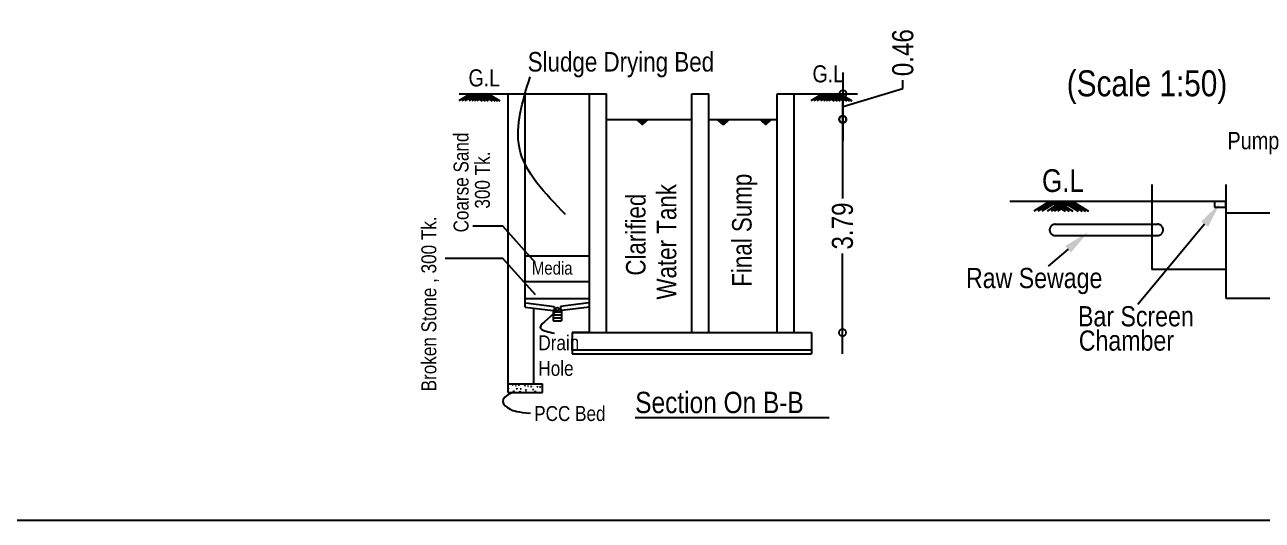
# Model space of a CAD drawing. Header units: metres. Extents: x -941 to 1333, y -28 to 1490.
# Drawn here: x 923.77 to 932.58, y 371.52 to 375.05 of the extents above; entities that cross this region are included whole.
import ezdxf

# ---------------------------------------------------------------- set-up
doc = ezdxf.new("R2010")
doc.units = ezdxf.units.M
doc.linetypes.add('ACAD_ISO02W100', pattern=[15, 12, -3])
doc.styles.add('DIM', font='swissc.ttf')
doc.styles.add('style2A', font='swissc.ttf')
doc.dimstyles.new('Din', dxfattribs={"dimscale": 0, "dimtxt": 0.9, "dimasz": 0.1, "dimexe": 0.15, "dimexo": 0.15, "dimgap": 0.03, "dimtad": 0, "dimzin": 0, "dimdsep": 46, "dimtxsty": 'DIM', "dimblk": 'ARCHTICK', "dimcen": 0.09, "dimdle": 0.15, "dimse1": 1, "dimse2": 1, "dimclrd": 256, "dimclre": 256, "dimclrt": 7, "dimadec": 0, "dimazin": 3, "dimtfac": 1, "dimtofl": 0, "dimtmove": 1, "dimatfit": 3, "dimfxl": 0, "dimtolj": 1, "dimtzin": 0, "dimarcsym": 0})

# ---------------------------------------------------------------- blocks, each defined once
blk = doc.blocks.new('_DotSmall')
at = {"color": 0, "linetype": 'ByBlock', "const_width": 0.5}
blk.add_lwpolyline([(-0.0625, 0, 1), (0.0625, 0, 1)], format="xyb", close=True, dxfattribs=at)
blk = doc.blocks.new('*D91')
at = {"lineweight": -2}
for p, q in [((929.5903, 374.5222), (929.5903, 373.8085)), ((929.5903, 372.7043), (929.5903, 373.4179))]:
    blk.add_line(p, q, dxfattribs=at)
at = {"layer": 'Defpoints', "color": 0}
for p in [(929.1258, 374.3722), (929.1258, 372.8543), (929.5903, 372.8543)]:
    blk.add_point(p, dxfattribs=at)
at = {"lineweight": -2, "xscale": 0.1, "yscale": 0.1, "zscale": 0.1}
for p, rotation in [((929.5903, 374.3722), 90), ((929.5903, 372.8543), 270)]:
    blk.add_blockref('_DotSmall', p, dxfattribs=dict(at, rotation=rotation))
at = {"color": 7, "insert": (929.5903, 373.6132), "char_height": 0.15, "attachment_point": 5, "rotation": 90, "style": 'DIM'}
blk.add_mtext('\\A1;3.79', dxfattribs=at)
blk = doc.blocks.new('*D92')
at = {"lineweight": -2}
for p, q in [((929.5938, 374.2222), (929.5938, 374.7044)), ((929.5938, 374.4633), (930.0198, 374.5911)), ((930.0198, 374.5911), (930.0198, 374.6511))]:
    blk.add_line(p, q, dxfattribs=at)
at = {"layer": 'Defpoints', "color": 0}
for p in [(929.1258, 374.5544), (929.5938, 374.5544), (929.1258, 374.3722)]:
    blk.add_point(p, dxfattribs=at)
at = {"lineweight": -2, "xscale": 0.1, "yscale": 0.1, "zscale": 0.1}
for p, rotation in [((929.5938, 374.5544), 90), ((929.5938, 374.3722), 270)]:
    blk.add_blockref('_DotSmall', p, dxfattribs=dict(at, rotation=rotation))
at = {"color": 7, "insert": (930.0198, 374.8466), "char_height": 0.15, "attachment_point": 5, "rotation": 90, "style": 'DIM'}
blk.add_mtext('\\A1;0.46', dxfattribs=at)

msp = doc.modelspace()

# ---------------------------------------------------------------- linework, layer by layer
for p, q in [((926.94528, 374.55438), (926.86224, 374.50272)), ((926.86313, 374.55438), (927.33253, 374.55438)), ((926.96657, 374.55438), (926.88354, 374.50272)), ((926.98787, 374.55438), (926.90483, 374.50272)), ((927.01555, 374.55438), (926.93252, 374.50272)), ((926.94528, 374.55438), (927.02831, 374.50272)), ((927.03685, 374.55438), (926.95381, 374.50272)), ((926.96657, 374.55438), (927.0496, 374.50272)), ((927.05388, 374.55438), (926.97085, 374.50272)), ((926.98787, 374.55438), (927.0709, 374.50272)), ((927.07092, 374.55438), (926.98789, 374.50272)), ((927.01555, 374.55438), (927.09858, 374.50272)), ((927.03685, 374.55438), (927.11988, 374.50272)), ((927.05388, 374.55438), (927.13692, 374.50272)), ((927.07092, 374.55438), (927.15395, 374.50272)), ((927.21313, 372.42922), (927.21313, 374.55438)), ((927.21313, 374.55438), (927.78996, 374.55438)), ((927.21313, 374.55427), (927.21324, 374.55438)), ((927.33457, 373.03641), (927.33457, 374.55438)), ((927.78996, 372.85425), (927.78996, 374.55438)), ((927.78996, 374.55438), (927.9114, 374.55438)), ((927.9114, 372.85425), (927.9114, 374.55438)), ((928.51859, 372.85425), (928.51859, 374.55438)), ((928.51859, 374.55438), (928.64003, 374.55438)), ((928.64003, 372.85425), (928.64003, 374.55438)), ((929.12578, 372.85425), (929.12578, 374.55438)), ((929.12578, 374.55438), (929.24722, 374.55438)), ((929.24722, 372.85425), (929.24722, 374.55438)), ((929.24722, 374.55438), (929.69731, 374.55438)), ((929.4473, 374.55438), (929.36426, 374.50272)), ((929.46859, 374.55438), (929.38556, 374.50272)), ((929.48989, 374.55438), (929.40686, 374.50272)), ((929.51757, 374.55438), (929.43454, 374.50272)), ((929.4473, 374.55438), (929.53033, 374.50272)), ((929.53887, 374.55438), (929.45584, 374.50272)), ((929.46859, 374.55438), (929.55162, 374.50272)), ((929.55591, 374.55438), (929.47287, 374.50272)), ((929.48989, 374.55438), (929.57292, 374.50272)), ((929.57294, 374.55438), (929.48991, 374.50272)), ((929.51757, 374.55438), (929.60061, 374.50272)), ((929.53887, 374.55438), (929.6219, 374.50272)), ((929.55591, 374.55438), (929.63894, 374.50272)), ((929.57294, 374.55438), (929.65597, 374.50272)), ((927.9114, 374.37223), (928.51859, 374.37223)), ((928.20493, 374.36697), (928.1287, 374.36697)), ((928.2022, 374.36454), (928.13142, 374.36454)), ((928.19948, 374.36211), (928.13415, 374.36211)), ((928.19676, 374.35968), (928.13687, 374.35968)), ((928.19404, 374.35726), (928.13959, 374.35726)), ((928.19132, 374.35483), (928.14231, 374.35483)), ((928.18859, 374.3524), (928.14504, 374.3524)), ((928.18587, 374.34997), (928.14776, 374.34997)), ((928.18315, 374.34754), (928.15048, 374.34754)), ((928.18043, 374.34511), (928.1532, 374.34511)), ((928.1777, 374.34268), (928.15592, 374.34268)), ((928.17498, 374.34025), (928.15865, 374.34025)), ((928.17226, 374.33783), (928.16137, 374.33783)), ((928.16954, 374.3354), (928.16409, 374.3354)), ((928.64003, 374.37223), (929.12578, 374.37223)), ((928.77732, 374.36697), (928.7011, 374.36697)), ((928.7746, 374.36454), (928.70382, 374.36454)), ((928.77188, 374.36211), (928.70654, 374.36211)), ((928.78295, 374.36697), (928.70673, 374.36697)), ((928.76915, 374.35968), (928.70926, 374.35968)), ((928.78023, 374.36454), (928.70945, 374.36454)), ((928.76643, 374.35726), (928.71199, 374.35726)), ((928.77751, 374.36211), (928.71217, 374.36211)), ((928.76371, 374.35483), (928.71471, 374.35483)), ((928.77479, 374.35968), (928.71489, 374.35968)), ((928.76099, 374.3524), (928.71743, 374.3524)), ((928.77206, 374.35726), (928.71762, 374.35726)), ((928.75827, 374.34997), (928.72015, 374.34997)), ((928.76934, 374.35483), (928.72034, 374.35483)), ((928.75554, 374.34754), (928.72287, 374.34754)), ((928.76662, 374.3524), (928.72306, 374.3524)), ((928.75282, 374.34511), (928.7256, 374.34511)), ((928.7639, 374.34997), (928.72578, 374.34997)), ((928.7501, 374.34268), (928.72832, 374.34268)), ((928.76117, 374.34754), (928.72851, 374.34754)), ((928.74738, 374.34025), (928.73104, 374.34025)), ((928.75845, 374.34511), (928.73123, 374.34511)), ((928.74465, 374.33783), (928.73376, 374.33783)), ((928.75573, 374.34268), (928.73395, 374.34268)), ((928.74193, 374.3354), (928.73649, 374.3354)), ((928.75301, 374.34025), (928.73667, 374.34025)), ((928.75029, 374.33783), (928.7394, 374.33783)), ((928.74756, 374.3354), (928.74212, 374.3354)), ((929.08211, 374.36697), (929.00589, 374.36697)), ((929.07939, 374.36454), (929.00861, 374.36454)), ((929.07667, 374.36211), (929.01133, 374.36211)), ((929.07395, 374.35968), (929.01405, 374.35968)), ((929.07122, 374.35726), (929.01678, 374.35726)), ((929.0685, 374.35483), (929.0195, 374.35483)), ((929.06578, 374.3524), (929.02222, 374.3524)), ((929.06306, 374.34997), (929.02494, 374.34997)), ((929.06033, 374.34754), (929.02767, 374.34754)), ((929.05761, 374.34511), (929.03039, 374.34511)), ((929.05489, 374.34268), (929.03311, 374.34268)), ((929.05217, 374.34025), (929.03583, 374.34025)), ((929.04944, 374.33783), (929.03855, 374.33783)), ((929.04672, 374.3354), (929.04128, 374.3354)), ((931.7905, 373.90876), (931.7905, 373.30255)), ((932.31588, 373.90876), (932.31588, 373.10048)), ((932.31588, 373.78752), (930.78044, 373.78752)), ((931.06215, 373.78752), (930.95162, 373.71875)), ((931.0905, 373.78752), (930.97997, 373.71875)), ((931.11885, 373.78752), (931.00832, 373.71875)), ((931.1557, 373.78752), (931.04517, 373.71875)), ((931.06215, 373.78752), (931.17269, 373.71875)), ((931.18405, 373.78752), (931.07352, 373.71875)), ((931.0905, 373.78752), (931.20103, 373.71875)), ((931.20673, 373.78752), (931.0962, 373.71875)), ((931.11885, 373.78752), (931.22938, 373.71875)), ((931.22941, 373.78752), (931.11888, 373.71875)), ((931.1557, 373.78752), (931.26624, 373.71875)), ((931.18405, 373.78752), (931.29458, 373.71875)), ((931.20673, 373.78752), (931.31726, 373.71875)), ((931.22941, 373.78752), (931.33994, 373.71875)), ((932.31588, 373.78752), (932.23506, 373.78752)), ((932.23506, 373.78752), (932.23506, 373.74711)), ((932.31588, 373.74711), (932.31588, 373.78752)), ((932.23506, 373.74711), (932.31588, 373.74711)), ((932.31588, 373.70669), (932.92209, 373.70669)), ((927.17428, 373.61204), (926.96224, 373.61204)), ((927.40735, 373.35213), (927.17428, 373.61204)), ((927.17428, 373.38227), (926.76448, 373.38227)), ((927.40735, 373.12236), (927.17428, 373.38227)), ((927.33457, 373.40072), (927.78996, 373.40072)), ((932.31588, 373.30255), (931.7905, 373.30255)), ((927.33457, 373.21857), (927.78996, 373.21857)), ((927.33457, 373.09713), (927.78996, 373.09713)), ((932.31588, 373.10048), (932.92209, 373.10048)), ((927.33457, 373.03641), (927.53191, 373.01174)), ((927.33833, 373.06653), (927.5395, 373.04139)), ((927.39529, 372.48994), (927.39529, 373.02882)), ((927.53191, 373.01174), (927.53191, 372.93865)), ((927.53191, 372.98115), (927.59262, 372.98115)), ((927.5395, 373.04139), (927.5395, 373.00253)), ((927.5395, 373.00253), (927.58503, 373.00253)), ((927.7862, 373.06653), (927.58503, 373.04139)), ((927.58503, 373.04139), (927.58503, 373.00253)), ((927.78996, 373.03641), (927.59262, 373.01174)), ((927.59262, 373.01174), (927.59262, 372.93865)), ((927.53191, 372.9599), (927.59262, 372.9599)), ((927.53191, 372.93865), (927.59262, 372.93865)), ((927.78996, 372.85425), (927.66852, 372.85425)), ((927.66852, 372.85425), (927.66852, 372.70245)), ((927.66852, 372.85425), (929.36865, 372.85425)), ((929.36865, 372.85425), (929.36865, 372.70245)), ((927.66852, 372.73281), (929.36865, 372.73281)), ((927.66852, 372.70245), (929.36865, 372.70245)), ((927.21313, 372.48994), (927.45601, 372.48994)), ((927.21313, 372.45972), (927.2172, 372.46129)), ((927.21313, 372.45954), (927.21597, 372.45762)), ((927.21598, 372.45759), (927.21721, 372.46126)), ((927.2438, 372.48355), (927.24673, 372.48703)), ((927.2438, 372.48355), (927.24743, 372.48323)), ((927.24743, 372.4832), (927.24673, 372.48701)), ((927.26397, 372.47924), (927.26822, 372.48087)), ((927.26397, 372.47924), (927.26699, 372.4772)), ((927.26699, 372.47717), (927.26823, 372.48084)), ((927.27204, 372.45525), (927.27677, 372.46018)), ((927.27204, 372.45525), (927.27744, 372.45441)), ((927.27745, 372.45439), (927.27677, 372.46016)), ((927.28735, 372.47974), (927.29028, 372.48322)), ((927.28735, 372.47974), (927.29098, 372.47942)), ((927.29098, 372.47939), (927.29028, 372.4832)), ((927.30021, 372.45479), (927.30447, 372.45642)), ((927.30021, 372.45479), (927.30323, 372.45275)), ((927.30324, 372.45273), (927.30447, 372.4564)), ((927.3309, 372.47593), (927.33383, 372.47941)), ((927.3309, 372.47593), (927.33453, 372.47561)), ((927.33453, 372.47558), (927.33383, 372.47939)), ((927.35123, 372.47438), (927.35548, 372.47601)), ((927.35123, 372.47438), (927.35425, 372.47234)), ((927.35426, 372.47231), (927.35549, 372.47598)), ((927.37445, 372.47212), (927.37738, 372.4756)), ((927.37445, 372.47212), (927.37808, 372.4718)), ((927.37809, 372.47177), (927.37738, 372.47558)), ((927.418, 372.46831), (927.42093, 372.47179)), ((927.418, 372.46831), (927.42163, 372.46799)), ((927.42164, 372.46796), (927.42094, 372.47177)), ((927.43849, 372.46951), (927.44274, 372.47114)), ((927.43849, 372.46951), (927.44151, 372.46748)), ((927.44152, 372.46745), (927.44275, 372.47112)), ((927.45601, 372.42922), (927.45601, 372.48994)), ((927.21313, 372.42922), (927.45601, 372.42922)), ((927.2492, 372.43521), (927.25345, 372.43684)), ((927.2492, 372.43521), (927.25222, 372.43317)), ((927.25222, 372.43787), (927.25515, 372.44136)), ((927.25222, 372.43787), (927.25585, 372.43756)), ((927.25222, 372.43314), (927.25345, 372.43681)), ((927.25586, 372.43753), (927.25515, 372.44134)), ((927.29578, 372.43406), (927.2987, 372.43755)), ((927.29578, 372.43406), (927.2994, 372.43375)), ((927.29941, 372.43372), (927.29871, 372.43752)), ((927.33646, 372.43035), (927.34071, 372.43198)), ((927.33646, 372.43035), (927.33813, 372.42922)), ((927.33684, 372.4452), (927.34157, 372.45013)), ((927.33684, 372.4452), (927.34224, 372.44436)), ((927.33933, 372.43025), (927.34225, 372.43374)), ((927.33933, 372.43025), (927.34296, 372.42994)), ((927.3398, 372.42922), (927.34071, 372.43195)), ((927.34225, 372.44434), (927.34158, 372.45011)), ((927.34296, 372.42991), (927.34226, 372.43371)), ((927.38521, 372.42922), (927.38581, 372.42993)), ((927.38594, 372.42922), (927.38581, 372.4299)), ((927.38748, 372.44993), (927.39173, 372.45156)), ((927.38748, 372.44993), (927.3905, 372.44789)), ((927.3905, 372.44786), (927.39173, 372.45153)), ((927.40165, 372.43515), (927.40637, 372.44008)), ((927.40165, 372.43515), (927.40705, 372.43431)), ((927.40705, 372.43429), (927.40638, 372.44006)), ((928.11609, 372.25133), (929.49471, 372.25133))]:
    msp.add_line(p, q)
at = {"linetype": 'ACAD_ISO02W100', "ltscale": 10}
for p, q in [((931.10347, 373.62586), (931.83092, 373.62586)), ((931.10347, 373.54504), (931.83092, 373.54504))]:
    msp.add_line(p, q, dxfattribs=at)
for points in [[(932.16553, 373.62593), (931.69125, 373.05494)], [(931.19399, 373.44764), (931.05197, 373.3268)], [(923.67437, 371.51927), (942.98433, 371.51927)]]:
    msp.add_lwpolyline(points)
msp.add_circle((927.56226, 373.02196), 0.01119)
for centre, start, end in [((931.10347, 373.58545), 90, 270), ((931.83092, 373.58545), 270, 90)]:
    msp.add_arc(centre, 0.04041, start, end, dxfattribs=at)
msp.add_spline([(927.61992, 373.69554), (927.29217, 374.16993), (927.36894, 374.67478)], degree=3)
for points, knots in [([(927.55584, 373.0128), (927.50787, 372.94844), (927.37341, 372.88628), (927.5, 372.85926), (927.54097, 372.85052)], [32.6919717, 32.6919717, 32.6919717, 32.6919717, 377.334517, 542.2611975, 542.2611975, 542.2611975, 542.2611975]), ([(927.2443, 372.42922), (927.13752, 372.38365), (927.18848, 372.31837), (927.27992, 372.28782), (927.37225, 372.28176)], [16.6014144, 16.6014144, 16.6014144, 16.6014144, 377.334517, 542.2611975, 542.2611975, 542.2611975, 542.2611975])]:
    msp.add_open_spline(points, degree=3, knots=knots)
for points in [[(932.14054, 373.64426), (932.27548, 373.77584), (932.19051, 373.60761)], [(931.17392, 373.47124), (931.33559, 373.56811), (931.21407, 373.42404)]]:
    msp.add_solid(points)

# ---------------------------------------------------------------- texts
at = {"style": 'style2A'}
for s, height, p in [(' Sludge Drying Bed', 0.1388038, (927.30709, 374.71244)), ('G.L', 0.121438, (929.37667, 374.6353)), ('G.L', 0.121438, (926.93024, 374.60652)), ('          (Scale 1:50)', 0.1847728, (930.59682, 374.53623)), ('Pump', 0.123182, (932.32828, 374.15924)), ('G.L', 0.161656, (931.00912, 373.85517)), ('Media', 0.092536, (927.38157, 373.26713)), ('Raw Sewage', 0.143712, (930.46865, 373.1713)), ('Bar Screen', 0.143712, (931.26505, 372.89916)), ('Drain', 0.106258, (927.42738, 372.72893)), ('Chamber', 0.143712, (931.27082, 372.72622)), ('Hole', 0.106258, (927.42738, 372.54705)), ('Section On B-B', 0.1517974, (928.11609, 372.28169)), ('PCC Bed', 0.106258, (927.39758, 372.22559))]:
    msp.add_text(s, height=height, dxfattribs=at).set_placement(p)
for s, height, p in [('Coarse Sand ', 0.1062582, (926.93057, 373.56767)), ('     300 Tk.', 0.1062582, (927.08238, 373.56767)), ('Final Sump', 0.138804, (928.94373, 373.18113)), ('     Water Tank', 0.1388038, (928.40801, 372.86861)), (' Clarified', 0.138804, (928.18929, 373.2158)), (' Broken Stone , 300 Tk.', 0.1062582, (926.70143, 372.40271))]:
    msp.add_text(s, height=height, rotation=90, dxfattribs=at).set_placement(p)

# ---------------------------------------------------------------- dimensions: what is measured, and where the dimension line sits
for base, p2, picture, middle in [((929.59385, 374.55438), (929.12578, 374.55438), '*D92', (930.01984, 374.6811)), ((929.59031, 372.85425), (929.12578, 372.85425), '*D91', (929.59031, 373.61324))]:
    dim = msp.add_linear_dim(base=base, p1=(929.12578, 374.37223), p2=p2, angle=90, dimstyle='Din', override={"dimscale": 1, "dimtxt": 0.15, "dimlfac": 2.5, "dimpost": '\\X', "dimblk1": 'DotSmall', "dimblk2": 'DotSmall', "dimsah": 1, "dimtmove": 1})
    dim.commit()
    dim.dimension.update_dxf_attribs({"geometry": picture, "text_midpoint": middle})

doc.saveas('drawing.dxf')
